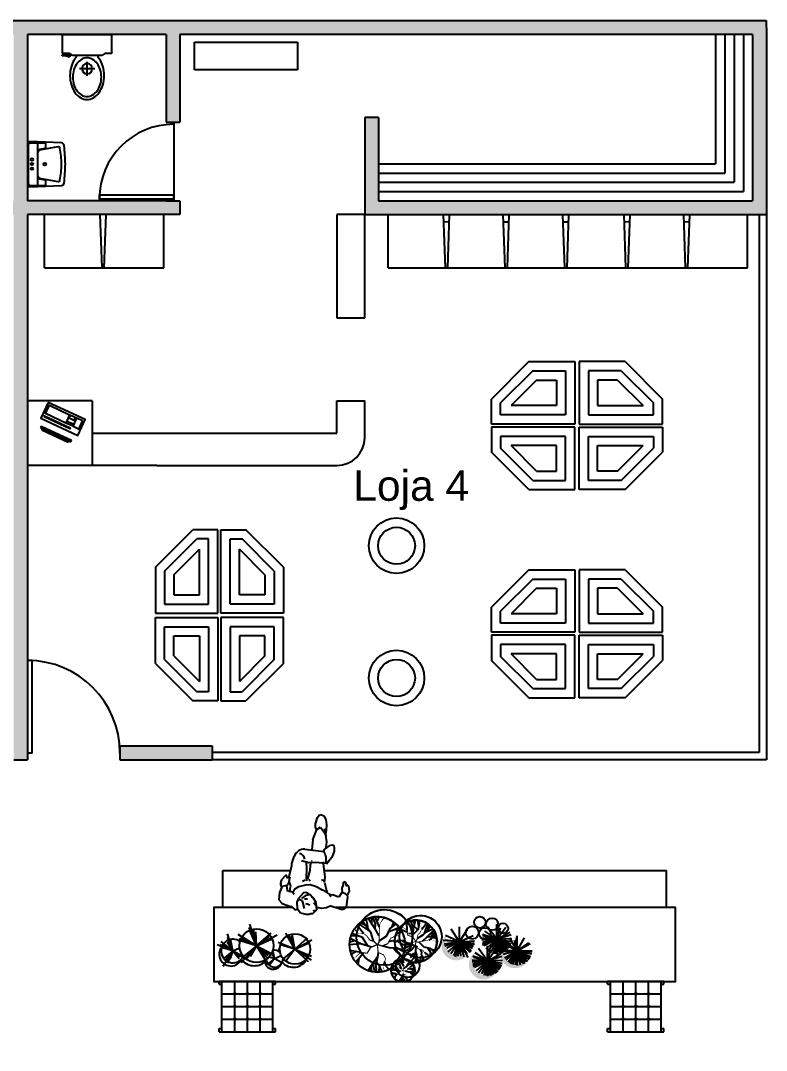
# Model space of a CAD drawing. Header units: inches. Extents: x 20.1 to 52.2, y 9.4 to 34.5.
# Drawn here: x 44.16 to 52.24, y 18.36 to 29.51 of the extents above; entities that cross this region are included whole.
import ezdxf

# ---------------------------------------------------------------- set-up
doc = ezdxf.new("R2010")
doc.units = ezdxf.units.IN
doc.header["$MEASUREMENT"] = 0
for name, color, linetype in [('ARQ-Banho Cozinha Serviço', 4, 'Continuous'), ('ARQ-Humaniza', 11, 'Continuous'), ('ARQ-Linha-fina', 1, 'Continuous'), ('ARQ-Móveis e Eletro', 16, 'Continuous'), ('ARQ-Vegetação', 84, 'Continuous'), ('Esquadrias', 12, 'Continuous'), ('Hach-parede', 161, 'Continuous'), ('Mobiliario', 44, 'Continuous'), ('Parede', 5, 'Continuous'), ('Texto', 142, 'Continuous'), ('Vitrine', 132, 'Continuous')]:
    doc.layers.add(name, color=color, linetype=linetype)
doc.styles.add('arial', font='arial.ttf')
doc.styles.add('ATTR', font='romans.shx', dxfattribs={"width": 0.8, "height": 0.7})

# ---------------------------------------------------------------- blocks, each defined once
blk = doc.blocks.new('gewrgrgr')
for p, q in [((0, 0.253), (0, -0.253)), ((0.189, 0.267), (0.018, 0.267)), ((0.207, 0.193), (0.207, 0.253)), ((0.22, 0.268, 0.62), (0.22, 0.188, 0.62)), ((0.231, 0.268, 0.62), (0.22, 0.268, 0.62)), ((0.231, 0.241, 0.62), (0.231, 0.268, 0.62)), ((0.241, 0.202, 0.62), (0.231, 0.241, 0.62)), ((0.228, 0.159), (0.207, 0.193)), ((0.22, 0.188, 0.62), (0.241, 0.188, 0.62)), ((0.228, -0.159), (0.228, 0.159)), ((0.228, 0.118, 0.32), (0.245, 0.118, 0.32)), ((0.241, 0.188, 0.62), (0.241, 0.202, 0.62)), ((0.37, -0.085), (0.37, 0.081)), ((0.448, 0), (0.296, 0)), ((0.207, -0.193), (0.228, -0.159)), ((0.207, -0.253), (0.207, -0.193)), ((0.228, -0.118, 0.32), (0.244, -0.118, 0.32)), ((0.189, -0.267), (0.018, -0.267))]:
    blk.add_line(p, q)
for points in [[(0.245, 0.118, -0.025691), (0.261, 0.131, -0.083213), (0.342, 0.17, -0.071868), (0.444, 0.185, -0.071868), (0.547, 0.17, -0.083213), (0.628, 0.131, -0.106686), (0.685, 0.067, -0.132415), (0.703, 0, -0.132415)], [(0.703, 0, -0.132415), (0.685, -0.067, -0.106686), (0.628, -0.131, -0.083213), (0.547, -0.17, -0.071868), (0.444, -0.185, -0.071868), (0.342, -0.17, -0.102933), (0.244, -0.118, -0.106686)]]:
    blk.add_lwpolyline(points, format="xyb")
blk.add_lwpolyline([(0.463, -0.155, -0.074259), (0.38, -0.142, -0.084949), (0.314, -0.109, -0.106298), (0.268, -0.057, -0.128632), (0.253, 0, -0.128632), (0.268, 0.057, -0.106298), (0.314, 0.109, -0.084949), (0.38, 0.142, -0.074259), (0.463, 0.155, -0.074259), (0.545, 0.142, -0.084949), (0.611, 0.109, -0.106298), (0.657, 0.057, -0.128632), (0.672, 0, -0.128632), (0.657, -0.057, -0.106298), (0.611, -0.109, -0.084949), (0.545, -0.142, -0.074259)], format="xyb", close=True)
blk.add_circle((0.37, -0.001), 0.0562)
for centre, start, end in [((0.013, 0.254), 69.6901, 184.0497), ((0.194, 0.254), 355.9503, 110.3099), ((0.013, -0.254), 175.9503, 290.3099), ((0.194, -0.254), 249.6901, 4.0497)]:
    blk.add_arc(centre, 0.0132, start, end)
blk = doc.blocks.new('erg')
blk.add_lwpolyline([(0.103, 0.242), (0.01, 0.242, 0.414214), (0, 0.232), (0, 0), (0, -0.232, 0.414214), (0.01, -0.242), (0.103, -0.242, 0.414214), (0.113, -0.232), (0.113, 0), (0.113, 0.232, 0.414214)], format="xyb", close=True)
for points in [[(0.125, 0.149), (0.124, 0.151, -0.401382), (0.133, 0.162), (0.19, 0.173, 0.362278), (0.198, 0.183), (0.198, 0.219, 0.414214), (0.188, 0.229), (0.028, 0.229, 0.414214), (0.008, 0.209), (0.008, -0.209, 0.414214), (0.028, -0.229), (0.188, -0.229, 0.414214), (0.198, -0.219), (0.198, -0.183, 0.362278), (0.19, -0.173), (0.133, -0.162, -0.401382), (0.124, -0.151), (0.125, -0.149)], [(0.107, -0.241), (0.367, -0.23, 0.374936), (0.396, -0.203, 0.011016), (0.41, 0, 0.011016), (0.396, 0.203, 0.374936), (0.367, 0.23), (0.107, 0.241)], [(0.113, -0.131, 0.361655), (0.13, -0.151), (0.328, -0.188, 0.413017), (0.351, -0.172, 0.047799), (0.367, 0, 0.047799), (0.351, 0.172, 0.413017), (0.328, 0.188), (0.13, 0.151, 0.361655), (0.113, 0.131)]]:
    blk.add_lwpolyline(points, format="xyb")
for centre, radius in [((0.048, 0.051), 0.0131), ((0.048, 0.001), 0.0131), ((0.188, 0), 0.0156), ((0.048, -0.049), 0.0131)]:
    blk.add_circle(centre, radius)
blk = doc.blocks.new('ADC_VEG_JDPLAN_4')
for p, q in [((-0.091, 0.011), (-0.162, 0.243)), ((-0.347, -0.046), (-0.405, 0.138)), ((-0.091, 0.011), (-0.291, 0.131)), ((-0.091, 0.011), (-0.17, 0.206)), ((-0.091, 0.011), (-0.164, 0.176)), ((-0.091, 0.011), (-0.125, 0.19)), ((-0.091, 0.011), (-0.098, 0.162)), ((-0.091, 0.011), (0.068, 0.147)), ((-0.091, 0.011), (0.132, 0.129)), ((0.325, -0.025), (0.228, 0.145)), ((0.325, -0.025), (0.259, 0.123)), ((0.325, -0.025), (0.279, 0.114)), ((0.325, -0.025), (0.294, 0.137)), ((-0.347, -0.046), (-0.517, 0.02)), ((-0.347, -0.046), (-0.486, 0.02)), ((-0.347, -0.046), (-0.475, 0.057)), ((-0.347, -0.046), (-0.446, 0.024)), ((-0.347, -0.046), (-0.44, 0.009)), ((-0.347, -0.046), (-0.405, 0.048)), ((-0.347, -0.046), (-0.403, 0.103)), ((-0.347, -0.046), (-0.399, 0.069)), ((-0.347, -0.046), (-0.371, 0.08)), ((-0.091, 0.011), (-0.284, 0.081)), ((-0.091, 0.011), (-0.266, 0.062)), ((-0.091, 0.011), (-0.256, -0.175)), ((-0.091, 0.011), (-0.249, 0.081)), ((-0.091, 0.011), (-0.232, -0.106)), ((-0.091, 0.011), (-0.199, -0.134)), ((-0.091, 0.011), (-0.159, -0.107)), ((-0.091, 0.011), (0.046, 0.105)), ((-0.091, 0.011), (0.077, 0.086)), ((-0.091, 0.011), (0.051, -0.077)), ((-0.091, 0.011), (0.031, -0.096)), ((-0.091, 0.011), (0.022, -0.116)), ((-0.091, 0.011), (-0.002, -0.105)), ((-0.091, 0.011), (0.016, -0.164)), ((-0.091, 0.011), (0.071, -0.073)), ((0.325, -0.025), (0.145, 0.044)), ((0.325, -0.025), (0.167, 0.021)), ((0.325, -0.025), (0.461, 0.096)), ((0.325, -0.025), (0.507, 0.074)), ((0.325, -0.025), (0.476, 0.042)), ((-0.347, -0.046), (-0.47, -0.01)), ((-0.347, -0.046), (-0.455, -0.215)), ((-0.347, -0.046), (-0.446, -0.127)), ((-0.347, -0.046), (-0.427, -0.129)), ((-0.347, -0.046), (-0.423, -0.147)), ((-0.347, -0.046), (-0.409, -0.177)), ((-0.347, -0.046), (-0.379, -0.134)), ((-0.347, -0.046), (-0.274, -0.013)), ((-0.347, -0.046), (-0.234, -0.104)), ((-0.347, -0.046), (-0.225, -0.125)), ((-0.347, -0.046), (-0.271, -0.105)), ((-0.347, -0.046), (-0.278, -0.129)), ((0.104, -0.129), (0.077, -0.066)), ((0.104, -0.129), (0.087, -0.039)), ((0.104, -0.129), (0.176, -0.097)), ((0.325, -0.025), (0.198, -0.13)), ((0.325, -0.025), (0.227, -0.155)), ((0.325, -0.025), (0.471, -0.1)), ((0.325, -0.025), (0.469, -0.162)), ((0.325, -0.025), (0.5, -0.144)), ((0.325, -0.025), (0.504, -0.103)), ((0.104, -0.129), (0.034, -0.187)), ((0.104, -0.129), (0.046, -0.112)), ((0.104, -0.129), (0.05, -0.201)), ((0.104, -0.129), (0.185, -0.171))]:
    blk.add_line(p, q)
for centre, radius in [((-0.091, 0.011), 0.183), ((0.325, -0.025), 0.165)]:
    blk.add_circle(centre, radius)
for centre, radius, start, end in [((-0.347, -0.046), 0.128, 52.091, 333.029), ((0.308, -0.063), 0.16, 156.2878, 174.7701), ((-0.368, -0.082), 0.127, 142.7917, 336.8385), ((0.104, -0.129), 0.0917, 50.0041, 101.3809), ((-0.115, -0.028), 0.178, 217.4653, 309.6559), ((0.09, -0.152), 0.092, 178.8446, 337.2843), ((0.104, -0.129), 0.0917, 187.2069, 359.9176), ((0.308, -0.063), 0.16, 220.8899, 336.0476)]:
    blk.add_arc(centre, radius, start, end)
at = {"style": 'ATTR', "width": 0.8, "flags": 9}
blk.add_attdef('ESTCODE', (-0.091, 0.011), '', height=0.00214, dxfattribs=at)
blk = doc.blocks.new('ADC_VEG_JDPLAN_3')
for points in [[(-0.167, -0.027, -0.843162), (-0.395, 0.19, 1.186011)], [(0.465, -0.112, -0.843162), (0.238, 0.105, 1.186011)], [(0.128, -0.234, -0.843162), (-0.1, -0.017, 1.186011)]]:
    blk.add_hatch(color=256).paths.add_polyline_path(points)
for p, q in [((-0.267, 0.101), (-0.357, 0.24)), ((-0.267, 0.101), (-0.267, 0.266)), ((-0.267, 0.101), (-0.178, 0.24)), ((0.138, 0.13), (0.041, 0.263)), ((0.138, 0.13), (0.138, 0.295)), ((0.138, 0.13), (0.234, 0.263)), ((0.138, 0.13), (0.176, 0.255)), ((-0.267, 0.101), (-0.442, 0.116)), ((-0.267, 0.101), (-0.421, 0.121)), ((-0.267, 0.101), (-0.418, 0.17)), ((-0.267, 0.101), (-0.117, 0.17)), ((-0.267, 0.101), (-0.105, 0.113)), ((0.138, 0.13), (-0.025, 0.141)), ((0.138, 0.13), (-0.025, 0.119)), ((0.138, 0.13), (-0.019, 0.094)), ((0.138, 0.13), (-0.018, 0.181)), ((0.138, 0.13), (-0.018, 0.08)), ((0.138, 0.13), (-0.017, 0.066)), ((0.138, 0.13), (-0.013, 0.166)), ((0.138, 0.13), (-0.002, 0.058)), ((0.138, 0.13), (0.008, 0.217)), ((0.138, 0.13), (0.018, 0.022)), ((0.138, 0.13), (0.041, -0.002)), ((0.138, 0.13), (0.074, -0.011)), ((0.138, 0.13), (0.1, -0.025)), ((0.138, 0.13), (0.117, -0.027)), ((0.138, 0.13), (0.279, 0.206)), ((0.138, 0.13), (0.294, 0.181)), ((0.138, 0.13), (0.302, 0.137)), ((0.138, 0.13), (0.234, -0.002)), ((0.138, 0.13), (0.215, -0.006)), ((0.138, 0.13), (0.245, 0.011)), ((0.138, 0.13), (0.25, 0.018)), ((0.138, 0.13), (0.265, 0.033)), ((0.138, 0.13), (0.3, 0.105)), ((0.138, 0.13), (0.294, 0.08)), ((0.138, 0.13), (0.276, 0.05)), ((0.138, 0.13), (0.283, 0.062)), ((0.138, 0.13), (0.138, -0.034)), ((0.138, 0.13), (0.194, -0.019)), ((0.138, 0.13), (0.173, -0.027)), ((0.138, 0.13), (0.146, -0.028)), ((0.359, 0.006), (0.279, 0.145)), ((0.359, 0.006), (0.33, 0.116)), ((0.359, 0.006), (0.349, 0.147)), ((0.359, 0.006), (0.359, 0.166)), ((0.359, 0.006), (0.439, 0.145)), ((-0.267, 0.101), (-0.431, 0.078)), ((-0.267, 0.101), (-0.425, 0.054)), ((-0.267, 0.101), (-0.403, 0.034)), ((-0.267, 0.101), (-0.392, -0.007)), ((-0.267, 0.101), (-0.361, -0.027)), ((-0.267, 0.101), (-0.333, -0.046)), ((-0.267, 0.101), (-0.314, -0.058)), ((-0.267, 0.101), (-0.285, -0.054)), ((-0.267, 0.101), (-0.142, -0.007)), ((-0.267, 0.101), (-0.14, 0.007)), ((-0.267, 0.101), (-0.154, -0.008)), ((-0.267, 0.101), (-0.124, 0.033)), ((-0.267, 0.101), (-0.104, 0.078)), ((-0.267, 0.101), (-0.106, 0.09)), ((-0.267, 0.101), (-0.114, 0.054)), ((-0.267, 0.101), (-0.188, -0.028)), ((-0.267, 0.101), (-0.177, -0.068)), ((-0.267, 0.101), (-0.221, -0.058)), ((-0.267, 0.101), (-0.256, -0.054)), ((0.035, -0.104), (-0.062, 0.029)), ((0.035, -0.104), (0.035, 0.06)), ((0.035, -0.104), (0.132, 0.029)), ((0.035, -0.104), (0.073, 0.02)), ((0.359, 0.006), (0.199, 0.006)), ((0.359, 0.006), (0.202, -0.007)), ((0.359, 0.006), (0.207, -0.036)), ((0.359, 0.006), (0.22, 0.086)), ((0.359, 0.006), (0.22, -0.074)), ((0.359, 0.006), (0.229, 0.071)), ((0.359, 0.006), (0.235, 0.103)), ((0.359, 0.006), (0.236, -0.092)), ((0.359, 0.006), (0.26, -0.116)), ((0.359, 0.006), (0.279, -0.133)), ((0.359, 0.006), (0.287, -0.136)), ((0.359, 0.006), (0.308, -0.143)), ((0.359, 0.006), (0.335, -0.148)), ((0.359, 0.006), (0.484, 0.093)), ((0.359, 0.006), (0.498, 0.086)), ((0.359, 0.006), (0.359, -0.154)), ((0.359, 0.006), (0.439, -0.133)), ((0.359, 0.006), (0.471, -0.105)), ((0.359, 0.006), (0.464, -0.109)), ((0.359, 0.006), (0.444, -0.114)), ((0.359, 0.006), (0.428, -0.135)), ((0.359, 0.006), (0.413, -0.129)), ((0.359, 0.006), (0.391, -0.148)), ((0.359, 0.006), (0.515, -0.006)), ((0.359, 0.006), (0.519, 0.006)), ((0.359, 0.006), (0.498, -0.074)), ((0.359, 0.006), (0.502, -0.056)), ((0.359, 0.006), (0.512, -0.028)), ((0.359, 0.006), (0.484, -0.087)), ((0.035, -0.104), (-0.128, -0.094)), ((0.035, -0.104), (-0.128, -0.116)), ((0.035, -0.104), (-0.122, -0.14)), ((0.035, -0.104), (-0.121, -0.053)), ((0.035, -0.104), (-0.121, -0.155)), ((0.035, -0.104), (-0.119, -0.169)), ((0.035, -0.104), (-0.116, -0.068)), ((0.035, -0.104), (-0.105, -0.176)), ((0.035, -0.104), (-0.095, -0.017)), ((0.035, -0.104), (-0.085, -0.212)), ((0.035, -0.104), (-0.062, -0.237)), ((0.035, -0.104), (-0.029, -0.245)), ((0.035, -0.104), (-0.003, -0.26)), ((0.035, -0.104), (0.014, -0.262)), ((0.035, -0.104), (0.176, -0.029)), ((0.035, -0.104), (0.191, -0.053)), ((0.035, -0.104), (0.199, -0.097)), ((0.035, -0.104), (0.035, -0.268)), ((0.035, -0.104), (0.112, -0.241)), ((0.035, -0.104), (0.092, -0.254)), ((0.035, -0.104), (0.07, -0.262)), ((0.035, -0.104), (0.043, -0.263)), ((0.035, -0.104), (0.147, -0.217)), ((0.035, -0.104), (0.162, -0.202)), ((0.035, -0.104), (0.173, -0.184)), ((0.035, -0.104), (0.197, -0.13)), ((0.035, -0.104), (0.191, -0.155)), ((0.035, -0.104), (0.18, -0.173)), ((0.035, -0.104), (0.142, -0.224)), ((0.035, -0.104), (0.132, -0.237))]:
    blk.add_line(p, q)
for centre, radius in [((-0.046, 0.314), 0.0621), ((0.086, 0.294), 0.0659), ((-0.129, 0.201), 0.0695), ((0.009, 0.192), 0.0633), ((0.205, 0.249), 0.0547)]:
    blk.add_circle(centre, radius)
blk = doc.blocks.new('ADC_VEG_JDPLAN_2')
for p, q in [((-0.287, 0.154), (-0.406, 0.233)), ((0.305, 0.131), (0.344, 0.233)), ((-0.079, 0.044), (-0.035, 0.054)), ((-0.035, 0.054), (0, 0.041)), ((0, 0.041), (0.022, 0.056)), ((0.011, 0.048), (0.043, 0.026)), ((0.022, 0.056), (0.094, 0.054)), ((0.043, 0.026), (0.097, 0.003)), ((0.061, 0.055), (0.097, 0.031)), ((-0.145, -0.002), (-0.062, -0.025)), ((-0.062, -0.025), (0.002, -0.023)), ((-0.037, -0.024), (-0.005, -0.06)), ((-0.005, -0.06), (0.029, -0.074)), ((0.002, -0.023), (0.087, -0.068)), ((0.028, -0.037), (0.093, -0.039)), ((0.029, -0.074), (0.065, -0.126)), ((0.177, -0.098), (0.157, -0.126)), ((0.207, -0.082), (0.177, -0.098)), ((0.215, -0.085), (0.193, -0.114)), ((0.213, -0.001), (0.21, -0.066)), ((0.21, -0.066), (0.222, -0.113)), ((0.259, -0.042), (0.273, -0.073)), ((0.277, -0.108), (0.265, -0.135)), ((0.273, -0.073), (0.269, -0.101)), ((0.269, -0.101), (0.284, -0.115)), ((-0.126, -0.173), (-0.115, -0.216)), ((-0.115, -0.216), (-0.085, -0.25)), ((0.038, -0.208), (-0.013, -0.174)), ((0.157, -0.126), (0.15, -0.135)), ((0.189, -0.142), (0.156, -0.177)), ((0.193, -0.114), (0.189, -0.142)), ((0.222, -0.113), (0.203, -0.184)), ((0.216, -0.135), (0.226, -0.184)), ((0.265, -0.135), (0.257, -0.18)), ((0.29, -0.144), (0.278, -0.174)), ((0.284, -0.115), (0.295, -0.169)), ((-0.085, -0.25), (-0.076, -0.262)), ((0.098, -0.274), (0.134, -0.284)), ((0.127, -0.254), (0.145, -0.25)), ((0.134, -0.284), (0.161, -0.283)), ((0.145, -0.25), (0.16, -0.256)), ((0.145, -0.284), (0.158, -0.299)), ((0.158, -0.299), (0.173, -0.305)), ((0.16, -0.256), (0.17, -0.249)), ((0.161, -0.283), (0.197, -0.302)), ((0.165, -0.253), (0.178, -0.262)), ((0.17, -0.249), (0.2, -0.25)), ((0.172, -0.289), (0.2, -0.29)), ((0.173, -0.305), (0.188, -0.327)), ((0.178, -0.262), (0.202, -0.272)), ((0.186, -0.25), (0.201, -0.26)), ((0.106, -0.347), (0.111, -0.366)), ((0.111, -0.366), (0.124, -0.38)), ((0.124, -0.38), (0.128, -0.385))]:
    blk.add_line(p, q)
for points in [[(0.036, 0.192, 0.401702), (-0.375, 0.258, -0.510446), (0.113, 0.269, -1.046755), (0.398, -0.089, 0.967158)], [(0.186, -0.33, 0.330191), (0.165, -0.179, 0.090569), (0.247, -0.181, -0.353291)]]:
    blk.add_lwpolyline(points, format="xyb", close=True)
for points in [[(-0.329, 0.215), (-0.39, 0.247)], [(-0.244, 0.046), (-0.271, 0.132), (-0.363, 0.265)], [(-0.302, 0.176), (-0.311, 0.227), (-0.326, 0.285)], [(-0.183, 0.104), (-0.229, 0.182), (-0.304, 0.294)], [(-0.264, 0.234), (-0.264, 0.305)], [(-0.229, 0.182), (-0.223, 0.234), (-0.252, 0.307)], [(-0.181, 0.198), (-0.226, 0.31)], [(-0.205, 0.258), (-0.181, 0.31)], [(-0.185, 0.05), (-0.102, 0.106), (-0.065, 0.183), (-0.001, 0.233)], [(-0.048, 0.196), (-0.024, 0.252)], [(0.12, 0.162), (0.116, 0.253)], [(0.18, 0.091), (0.188, 0.181), (0.159, 0.268)], [(0.201, 0.233), (0.181, 0.272)], [(0.183, 0.12), (0.241, 0.176), (0.256, 0.27)], [(0.188, 0.181), (0.211, 0.275)], [(0.246, 0.207), (0.233, 0.274)], [(0.276, 0.177), (0.33, 0.242)], [(0.344, 0.173), (0.357, 0.223)], [(-0.308, -0.006), (-0.363, 0.085), (-0.479, 0.131)], [(-0.354, 0.13), (-0.421, 0.218)], [(-0.079, 0.152), (-0.023, 0.174), (0.032, 0.198)], [(-0.022, 0.095), (0.019, 0.133), (0.061, 0.153)], [(-0.018, 0.176), (0.028, 0.167), (0.055, 0.164)], [(0.122, 0.14), (0.072, 0.164), (0.045, 0.18)], [(0.181, 0.13), (0.135, 0.126)], [(0.236, 0.166), (0.205, 0.198)], [(0.232, 0.081), (0.291, 0.116), (0.375, 0.207)], [(0.286, 0.046), (0.336, 0.093), (0.407, 0.167)], [(0.319, 0.146), (0.356, 0.162), (0.396, 0.182)], [(0.336, 0.093), (0.376, 0.097), (0.425, 0.131)], [(0.356, 0.059), (0.432, 0.112)], [(0.369, 0.128), (0.422, 0.14)], [(-0.271, -0.018), (-0.384, 0.017), (-0.504, 0.006)], [(-0.447, 0.049), (-0.503, 0.036)], [(-0.384, 0.017), (-0.497, 0.075)], [(-0.401, 0.1), (-0.49, 0.103)], [(0.231, -0.017), (0.165, 0.009), (0.096, 0.037)], [(0.15, 0.024), (0.112, 0.022), (0.097, 0.022)], [(0.142, 0.018), (0.101, 0.005)], [(0.165, 0.009), (0.105, -0.024)], [(0.245, 0.038), (0.3, -0.014), (0.364, -0.029), (0.412, -0.068)], [(0.396, 0.088), (0.439, 0.078)], [(-0.379, -0.075), (-0.497, -0.054)], [(-0.435, -0.065), (-0.485, -0.095)], [(-0.351, -0.079), (-0.396, -0.135), (-0.437, -0.179)], [(-0.195, -0.076), (-0.202, -0.126), (-0.223, -0.205), (-0.213, -0.29)], [(0.156, -0.052), (0.109, -0.053)], [(0.193, -0.016), (0.174, -0.039), (0.118, -0.08)], [(0.306, -0.075), (0.34, -0.099), (0.363, -0.128)], [(0.339, -0.023), (0.364, -0.061), (0.391, -0.098)], [(0.367, -0.065), (0.367, -0.101), (0.37, -0.121)], [(0.376, -0.039), (0.422, -0.048)], [(-0.405, -0.145), (-0.414, -0.205)], [(-0.202, -0.124), (-0.255, -0.2), (-0.31, -0.281)], [(-0.255, -0.2), (-0.23, -0.287)], [(-0.215, -0.173), (-0.191, -0.204), (-0.155, -0.286)], [(0.029, -0.276), (0.005, -0.237), (-0.044, -0.217)], [(0.009, -0.218), (-0.02, -0.18)], [(0.02, -0.181), (-0.006, -0.168)], [(0.056, -0.254), (0.044, -0.217), (0.005, -0.16)], [(0.031, -0.198), (0.027, -0.176), (0.021, -0.152)], [(0.082, -0.229), (0.062, -0.196), (0.031, -0.148)], [(0.047, -0.173), (0.047, -0.143)], [(0.062, -0.196), (0.065, -0.173), (0.053, -0.142)], [(0.083, -0.189), (0.064, -0.141)], [(0.073, -0.163), (0.083, -0.141)], [(0.081, -0.252), (0.116, -0.228), (0.133, -0.195), (0.16, -0.174)], [(0.126, -0.208), (0.15, -0.199), (0.174, -0.189)], [(0.14, -0.19), (0.15, -0.166)], [(0.151, -0.233), (0.168, -0.217), (0.186, -0.208)], [(-0.274, -0.228), (-0.268, -0.283)], [(-0.18, -0.229), (-0.192, -0.29)], [(-0.031, -0.252), (-0.055, -0.258)], [(0.045, -0.281), (-0.004, -0.266), (-0.055, -0.271)], [(-0.004, -0.266), (-0.052, -0.241)], [(-0.002, -0.305), (-0.052, -0.296)], [(-0.011, -0.231), (-0.049, -0.229)], [(-0.026, -0.301), (-0.047, -0.314)], [(0.01, -0.307), (-0.009, -0.331), (-0.026, -0.35)], [(0.074, -0.326), (0.051, -0.359), (0.028, -0.393)], [(0.077, -0.306), (0.074, -0.327), (0.065, -0.361), (0.069, -0.397)], [(-0.013, -0.335), (-0.016, -0.361)], [(0.043, -0.37), (0.046, -0.394)], [(0.051, -0.359), (0.062, -0.396)], [(0.069, -0.347), (0.079, -0.36), (0.094, -0.396)], [(0.083, -0.371), (0.078, -0.397)]]:
    blk.add_lwpolyline(points)
for points in [[(-0.204, 0.01, 0.0146, 0.0146, 0.048872), (-0.188, 0.032, 0.0146, 0.0146, 0.127482), (-0.185, 0.042, 0.0146, 0.0126, 0.001579), (-0.184, 0.067, 0.0126, 0.00971, -0.001112), (-0.183, 0.101, 0.00971, 0.00872, -0.000734), (-0.182, 0.144, 0.00872, 0.00728, -0.000503), (-0.18, 0.206, 0.00728, 0.00479, -0.114652), (-0.171, 0.242, 0.00479, 0.0146, -0.058689), (-0.129, 0.302, 0.0146, 0.0146, 0)], [(0.213, 0.045, 0.0111, 0.0111, 0), (0.232, 0.081, 0.0111, 0.00925, 0), (0.233, 0.114, 0.00925, 0.0074, 0), (0.261, 0.144, 0.0074, 0.00555, 0), (0.277, 0.175, 0.00555, 0.00185, 0), (0.264, 0.215, 0.00185, 0, 0), (0.296, 0.259, 0, 0, 0)], [(-0.204, 0.01, 0.0146, 0.0146, 0), (-0.244, 0.046, 0.0146, 0.0121, 0), (-0.285, 0.057, 0.0121, 0.00971, 0), (-0.316, 0.101, 0.00971, 0.00728, 0), (-0.352, 0.13, 0.00728, 0.00243, 0), (-0.407, 0.125, 0.00243, 0.0146, 0), (-0.453, 0.179, 0.0146, 0.0146, 0)], [(-0.204, 0.01, 0.0146, 0.0146, 0), (-0.152, -0.005, 0.0146, 0.0121, 0), (-0.092, 0.019, 0.0121, 0.00971, 0), (-0.059, 0.079, 0.00971, 0.00728, 0), (0.005, 0.107, 0.00728, 0, 0), (0.054, 0.094, 0, 0, 0), (0.081, 0.107, 0, 0, 0)], [(0.213, 0.045, 0.0111, 0.0111, 0), (0.178, 0.093, 0.0111, 0.00925, 0), (0.124, 0.112, 0.00925, 0.0074, 0), (0.12, 0.162, 0.0074, 0.00555, 0), (0.087, 0.188, 0.00555, 0.00185, 0), (0.053, 0.21, 0.00185, 0.00185, 0)], [(-0.204, 0.01, 0.0146, 0.0146, 0), (-0.275, -0.02, 0.0146, 0.0121, 0), (-0.315, -0.084, 0.0121, 0.00971, 0), (-0.379, -0.075, 0.00971, 0.00728, 0), (-0.423, -0.109, 0.00728, 0.00243, 0), (-0.46, -0.146, 0.00243, 0.00243, 0)], [(-0.204, 0.01, 0.0121, 0.0121, 0), (-0.195, -0.076, 0.0121, 0.00971, 0), (-0.136, -0.101, 0.00971, 0.00728, 0), (-0.112, -0.149, 0.00728, 0.00728, 0), (-0.139, -0.194, 0.00728, 0, 0), (-0.143, -0.236, 0.00728, 0, 0), (-0.123, -0.279, 0.00728, 0, 0)], [(0.213, 0.045, 0.00925, 0.00925, 0), (0.15, 0.024, 0.00925, 0.0074, 0), (0.141, -0.024, 0.0074, 0.00555, 0), (0.109, -0.05, 0.00555, 0.00555, 0), (0.092, -0.044, 0.00555, 0.00555, 0)], [(0.213, 0.045, 0.0111, 0.0111, 0), (0.209, 0.004, 0.0111, 0.00925, 0), (0.238, -0.036, 0.00925, 0.0074, 0), (0.288, -0.051, 0.0074, 0.00555, 0), (0.32, -0.094, 0.00555, 0, 0), (0.318, -0.132, 0, 0, 0), (0.332, -0.15, 0, 0, 0)], [(0.213, 0.045, 0.0111, 0.0111, 0.048872), (0.231, 0.037, 0.0111, 0.0111, 0.127482), (0.239, 0.037, 0.0111, 0.00957, 0.001579), (0.258, 0.04, 0.00957, 0.0074, -0.001112), (0.283, 0.045, 0.0074, 0.00665, -0.000734), (0.315, 0.052, 0.00665, 0.00555, -0.000503), (0.362, 0.061, 0.00555, 0.00365, -0.114652), (0.39, 0.059, 0.00365, 0, -0.058689), (0.442, 0.039, 0, 0, 0)], [(0.073, -0.269, 0.00622, 0.00622, 0), (0.056, -0.254, 0.00622, 0.00518, 0), (0.038, -0.249, 0.00518, 0.00414, 0), (0.025, -0.23, 0.00414, 0.00311, 0), (0.01, -0.218, 0.00311, 0.00104, 0), (-0.013, -0.22, 0.00104, 0.00622, 0), (-0.033, -0.197, 0.00622, 0.00622, 0)], [(0.073, -0.269, 0.00622, 0.00622, 0.048872), (0.08, -0.26, 0.00622, 0.00622, 0.127482), (0.081, -0.255, 0.00622, 0.00536, 0.001579), (0.082, -0.245, 0.00536, 0.00414, -0.001112), (0.082, -0.23, 0.00414, 0.00372, -0.000734), (0.082, -0.212, 0.00372, 0.00311, -0.000503), (0.083, -0.186, 0.00311, 0.00204, -0.114652), (0.087, -0.17, 0.00204, 0.00622, -0.058689), (0.105, -0.144, 0.00622, 0.00622, 0)], [(0.073, -0.269, 0.00622, 0.00622, 0), (0.043, -0.282, 0.00622, 0.00518, 0), (0.026, -0.309, 0.00518, 0.00414, 0), (-0.002, -0.305, 0.00414, 0.00311, 0), (-0.02, -0.32, 0.00311, 0.00104, 0), (-0.036, -0.336, 0.00104, 0.00104, 0)], [(0.073, -0.269, 0.00622, 0.00622, 0), (0.095, -0.276, 0.00622, 0.00518, 0), (0.121, -0.265, 0.00518, 0.00414, 0), (0.135, -0.239, 0.00414, 0.00311, 0), (0.162, -0.227, 0.00311, 0, 0), (0.183, -0.233, 0, 0, 0), (0.195, -0.228, 0, 0, 0)], [(0.073, -0.269, 0.00518, 0.00518, 0), (0.077, -0.306, 0.00518, 0.00414, 0), (0.102, -0.316, 0.00414, 0.00311, 0), (0.112, -0.337, 0.00311, 0.00311, 0), (0.101, -0.356, 0.00311, 0, 0), (0.099, -0.374, 0.00311, 0, 0), (0.108, -0.392, 0.00311, 0, 0)]]:
    blk.add_lwpolyline(points, format="xyseb")
for centre, radius in [((-0.127, 0.087), 0.301), ((-0.204, 0.01), 0.301), ((0.213, 0.045), 0.229), ((0.264, 0.096), 0.229), ((0.124, -0.218), 0.128), ((0.073, -0.269), 0.128)]:
    blk.add_circle(centre, radius)
blk = doc.blocks.new('ADC_CADEIRA_17-P')
for p, q in [((-0.275, -0.275), (-0.275, 0.275)), ((-0.275, 0.275), (0.275, 0.275)), ((-0.1375, 0.1475), (-0.1375, 0.275)), ((0, 0.1475), (0, 0.275)), ((0.1375, 0.1475), (0.1375, 0.275)), ((0.275, -0.275), (0.275, 0.275)), ((-0.275, 0.1375), (-0.1475, 0.1375)), ((-0.1375, 0.01), (-0.1375, 0.1275)), ((-0.1275, 0.1375), (-0.01, 0.1375)), ((0, 0.01), (0, 0.1275)), ((0.01, 0.1375), (0.1275, 0.1375)), ((0.1375, 0.01), (0.1375, 0.1275)), ((0.1475, 0.1375), (0.275, 0.1375)), ((-0.275, 0), (-0.1475, 0)), ((-0.1275, 0), (-0.01, 0)), ((0.01, 0), (0.1275, 0)), ((0.1475, 0), (0.275, 0)), ((-0.1375, -0.1275), (-0.1375, -0.01)), ((0, -0.1275), (0, -0.01)), ((0.1375, -0.1275), (0.1375, -0.01)), ((-0.275, -0.1375), (-0.1475, -0.1375)), ((-0.1375, -0.275), (-0.1375, -0.1475)), ((-0.1275, -0.1375), (-0.01, -0.1375)), ((0, -0.275), (0, -0.1475)), ((0.01, -0.1375), (0.1275, -0.1375)), ((0.1375, -0.275), (0.1375, -0.1475)), ((0.1475, -0.1375), (0.275, -0.1375)), ((-0.275, -0.275), (0.275, -0.275))]:
    blk.add_line(p, q)
for centre in [(-0.1375, 0.1375), (0, 0.1375), (0.1375, 0.1375), (-0.1375, 0), (0, 0), (0.1375, 0), (-0.1375, -0.1375), (0, -0.1375), (0.1375, -0.1375)]:
    blk.add_circle(centre, 0.01)
at = {"layer": 'ARQ-Linha-fina'}
for p, q in [((-0.305, 0.24), (-0.305, 0.275)), ((-0.305, 0.275), (-0.275, 0.275)), ((-0.305, 0.24), (-0.275, 0.24)), ((0.275, 0.275), (0.305, 0.275)), ((0.275, 0.24), (0.305, 0.24)), ((0.305, 0.24), (0.305, 0.275)), ((-0.305, -0.275), (-0.305, -0.24)), ((-0.305, -0.24), (-0.275, -0.24)), ((-0.305, -0.275), (-0.275, -0.275)), ((0.275, -0.24), (0.305, -0.24)), ((0.275, -0.275), (0.305, -0.275)), ((0.305, -0.275), (0.305, -0.24))]:
    blk.add_line(p, q, dxfattribs=at)
blk = doc.blocks.new('ADC_HUM_11-P')
at = {"linetype": 'ByBlock'}
for p, q in [((0.084, 0.857), (0.085, 0.893)), ((0.085, 0.893), (0.105, 0.962)), ((0.105, 0.962), (0.124, 0.99)), ((0.124, 0.99), (0.143, 0.995)), ((0.143, 0.995), (0.172, 0.98)), ((0.172, 0.98), (0.194, 0.943)), ((0.194, 0.943), (0.202, 0.884)), ((0.065, 0.752), (0.098, 0.833)), ((0.095, 0.834), (0.084, 0.857)), ((0.098, 0.833), (0.136, 0.86)), ((0.136, 0.86), (0.173, 0.807)), ((0.173, 0.807), (0.198, 0.763)), ((0.182, 0.841), (0.201, 0.699)), ((0.199, 0.825), (0.193, 0.781)), ((0.202, 0.884), (0.199, 0.825)), ((0.054, 0.721), (0.044, 0.616)), ((0.054, 0.721), (0.065, 0.752)), ((0.201, 0.699), (0.194, 0.641)), ((-0.031, 0.62), (0.175, 0.596)), ((0.169, 0.597), (0.185, 0.621)), ((0.185, 0.621), (0.246, 0.665)), ((0.194, 0.641), (0.191, 0.626)), ((0.246, 0.665), (0.269, 0.667)), ((0.287, 0.6), (0.259, 0.53)), ((0.269, 0.667), (0.281, 0.659)), ((0.281, 0.659), (0.287, 0.631)), ((0.287, 0.631), (0.287, 0.6)), ((-0.173, 0.443), (-0.172, 0.466)), ((-0.172, 0.466), (-0.146, 0.543)), ((0.01, 0.474), (-0.069, 0.495)), ((-0.019, 0.482), (-0.015, 0.406)), ((0.083, 0.478), (0.01, 0.474)), ((0.024, 0.387), (0.029, 0.45)), ((0.029, 0.45), (0.037, 0.476)), ((0.041, 0.493), (0.046, 0.495)), ((0.2, 0.464), (0.083, 0.478)), ((0.157, 0.484), (0.168, 0.467)), ((0.167, 0.469), (0.167, 0.467)), ((0.168, 0.467), (0.183, 0.316)), ((0.231, 0.494), (0.203, 0.457)), ((0.259, 0.53), (0.212, 0.478)), ((-0.241, 0.337), (-0.285, 0.29)), ((-0.226, 0.335), (-0.241, 0.337)), ((-0.224, 0.307), (-0.226, 0.335)), ((-0.203, 0.325), (-0.173, 0.443)), ((-0.015, 0.406), (-0.018, 0.304)), ((-0.001, 0.298), (0.024, 0.388)), ((-0.285, 0.29), (-0.294, 0.258)), ((-0.294, 0.258), (-0.285, 0.203)), ((-0.264, 0.222), (-0.24, 0.226)), ((-0.24, 0.226), (-0.226, 0.221)), ((-0.231, 0.223), (-0.205, 0.256)), ((-0.213, 0.311), (-0.224, 0.307)), ((-0.205, 0.325), (-0.213, 0.311)), ((-0.192, 0.321), (-0.205, 0.325)), ((-0.205, 0.256), (-0.192, 0.321)), ((-0.184, 0.221), (-0.202, 0.273)), ((-0.026, 0.232), (-0.102, 0.214)), ((-0.059, 0.274), (-0.028, 0.288)), ((0.026, 0.234), (-0.026, 0.232)), ((-0.018, 0.304), (-0.01, 0.279)), ((0.006, 0.296), (0.024, 0.279)), ((0.083, 0.217), (0.026, 0.234)), ((0.161, 0.286), (0.149, 0.283)), ((0.179, 0.279), (0.161, 0.286)), ((0.183, 0.316), (0.179, 0.259)), ((0.182, 0.253), (0.191, 0.217)), ((0.373, 0.199), (0.387, 0.239)), ((0.387, 0.239), (0.388, 0.263)), ((0.388, 0.263), (0.403, 0.269)), ((0.408, 0.262), (0.403, 0.269)), ((0.408, 0.262), (0.412, 0.226)), ((0.412, 0.226), (0.426, 0.226)), ((0.414, 0.246), (0.439, 0.22)), ((-0.308, 0.151), (-0.314, 0.072)), ((-0.285, 0.203), (-0.308, 0.151)), ((-0.285, 0.203), (-0.264, 0.222)), ((-0.216, 0.159), (-0.226, 0.221)), ((-0.193, 0.161), (-0.209, 0.161)), ((-0.167, 0.157), (-0.193, 0.161)), ((-0.187, 0.16), (-0.19, 0.188)), ((-0.189, 0.192), (-0.184, 0.221)), ((-0.147, 0.131), (-0.167, 0.157)), ((-0.146, 0.184), (-0.164, 0.149)), ((-0.102, 0.214), (-0.146, 0.184)), ((-0.047, 0.147), (-0.099, 0.085)), ((-0.029, 0.116), (-0.069, 0.085)), ((-0.021, 0.15), (-0.047, 0.147)), ((0.006, 0.127), (-0.029, 0.116)), ((0.003, 0.142), (-0.021, 0.15)), ((0.027, 0.127), (0.003, 0.142)), ((0.034, 0.125), (0.006, 0.127)), ((0.05, 0.099), (0.027, 0.127)), ((0.158, 0.177), (0.083, 0.217)), ((0.171, 0.172), (0.146, 0.179)), ((0.203, 0.155), (0.171, 0.172)), ((0.191, 0.217), (0.205, 0.16)), ((0.234, 0.133), (0.203, 0.155)), ((0.254, 0.104), (0.234, 0.133)), ((0.27, 0.125), (0.242, 0.124)), ((0.334, 0.102), (0.27, 0.125)), ((0.368, 0.15), (0.336, 0.1)), ((0.409, 0.136), (0.368, 0.15)), ((0.375, 0.148), (0.373, 0.199)), ((0.424, 0.121), (0.409, 0.136)), ((0.447, 0.167), (0.425, 0.121)), ((0.425, 0.121), (0.429, 0.102)), ((0.439, 0.22), (0.447, 0.167)), ((-0.314, 0.072), (-0.277, 0.032)), ((-0.277, 0.032), (-0.188, 0.001)), ((-0.182, 0.003), (-0.135, -0.037)), ((-0.099, 0.085), (-0.12, 0.047)), ((-0.12, 0.047), (-0.114, -0.02)), ((-0.085, 0.074), (-0.101, 0.072)), ((-0.061, 0.061), (-0.085, 0.074)), ((-0.061, 0.06), (-0.041, -0.022)), ((-0.002, 0.079), (-0.036, 0.079)), ((-0.005, 0.026), (-0.022, 0.03)), ((0.023, 0.014), (-0.005, 0.026)), ((0.058, 0.094), (0.042, 0.101)), ((0.089, 0.045), (0.058, 0.094)), ((0.064, 0.045), (0.093, 0.004)), ((0.096, -0.002), (0.089, 0.045)), ((0.249, 0.009), (0.202, -0.013)), ((0.26, -0.001), (0.249, 0.009)), ((0.429, 0.102), (0.414, -0.004)), ((-0.135, -0.037), (-0.107, -0.029)), ((-0.114, -0.02), (-0.079, -0.067)), ((-0.079, -0.067), (-0.022, -0.082)), ((-0.022, -0.082), (0.014, -0.082)), ((0.014, -0.082), (0.032, -0.076)), ((0.032, -0.076), (0.056, -0.075)), ((0.056, -0.075), (0.077, -0.053)), ((0.072, -0.054), (0.064, -0.036)), ((0.077, -0.053), (0.098, -0.035)), ((0.098, -0.035), (0.096, -0.002)), ((0.15, -0.02), (0.102, -0.009)), ((0.202, -0.013), (0.15, -0.02)), ((0.372, -0.037), (0.26, -0.001)), ((0.399, -0.025), (0.372, -0.037)), ((0.414, -0.004), (0.399, -0.025))]:
    blk.add_line(p, q, dxfattribs=at)
for centre, radius, start, end in [((-0.039, 0.507), 0.113, 85.9043, 161.4216), ((-0.116, 0.495), 0.0843, 11.2565, 71.4264), ((0.023, 0.507), 0.176, 346.1192, 29.3707), ((-0.252, 0.241), 0.042, 166.2549, 235)]:
    blk.add_arc(centre, radius, start, end, dxfattribs=at)

msp = doc.modelspace()

# ---------------------------------------------------------------- hatches: boundary and pattern name
at = {"layer": 'Hach-parede'}
h = msp.add_hatch(color=256, dxfattribs=at)
h.dxf.hatch_style = 1
h.paths.add_polyline_path([(36.239, 29.357), (42.439, 29.357), (42.439, 28.407), (42.589, 28.407), (42.589, 29.357), (44.089, 29.357), (44.089, 27.557), (42.589, 27.557), (42.439, 27.557), (42.439, 27.407), (44.089, 27.407), (44.089, 21.507), (44.239, 21.507), (44.239, 27.407), (45.889, 27.407), (45.889, 27.557), (45.739, 27.557), (44.239, 27.557), (44.239, 29.357), (45.739, 29.357), (45.739, 28.407), (45.889, 28.407), (45.889, 29.357), (52.089, 29.357), (52.089, 27.557), (48.039, 27.557), (48.039, 28.457), (47.889, 28.457), (47.889, 27.557), (47.889, 27.407), (52.089, 27.407), (52.239, 27.407), (52.239, 29.357), (52.237, 29.507), (36.089, 29.507), (36.089, 27.557), (32.039, 27.557), (32.039, 28.407), (32.039, 28.457), (31.889, 28.457), (31.889, 28.407), (31.889, 27.407), (36.089, 27.407), (36.089, 21.507), (36.239, 21.507), (36.239, 27.407), (40.439, 27.407), (40.439, 27.557), (40.439, 28.457), (40.289, 28.457), (40.289, 27.557), (36.239, 27.557)])
h = msp.add_hatch(color=256, dxfattribs=at)
h.dxf.hatch_style = 1
h.paths.add_polyline_path([(26.089, 21.507), (27.089, 21.507), (27.089, 21.657), (26.089, 21.657)])
h.paths.add_polyline_path([(34.089, 21.507), (35.089, 21.507), (35.089, 21.657), (34.089, 21.657)])
h.paths.add_polyline_path([(42.089, 21.507), (43.089, 21.507), (43.089, 21.657), (42.089, 21.657)])
h.paths.add_polyline_path([(45.239, 21.507), (46.239, 21.507), (46.239, 21.657), (45.239, 21.657)])
h.paths.add_polyline_path([(46.239, 17.357), (46.239, 17.507), (45.239, 17.507), (45.239, 17.357)])
h.paths.add_polyline_path([(43.089, 17.357), (43.089, 17.507), (42.089, 17.507), (42.089, 17.357)])
h.paths.add_polyline_path([(35.089, 17.507), (34.089, 17.507), (34.089, 17.357), (35.089, 17.357)])
h.paths.add_polyline_path([(27.089, 17.507), (26.089, 17.507), (26.089, 17.357), (27.089, 17.357)])

# ---------------------------------------------------------------- linework, layer by layer
msp.add_line((45.822, 28.407), (45.822, 27.557))
at = {"layer": 'Esquadrias', "ltscale": 0.009}
for points in [[(45.822, 27.579), (45.822, 27.619), (45.016, 27.619), (45.016, 27.579)], [(44.239, 21.582), (44.289, 21.582), (44.289, 22.582), (44.239, 22.582)]]:
    msp.add_lwpolyline(points, close=True, dxfattribs=at)
for centre, radius, start, end in [((45.822, 27.579), 0.806, 90, 180), ((45.822, 27.619), 0.806, 180, 182.866), ((44.239, 21.582), 1, 0, 90), ((44.289, 21.582), 1, 90, 92.866)]:
    msp.add_arc(centre, radius, start, end, dxfattribs=at)
at = {"layer": 'Mobiliario', "ltscale": 0.5}
for p, q in [((51.689, 29.357), (51.689, 27.957)), ((51.789, 29.357), (51.789, 27.857)), ((51.889, 29.357), (51.889, 27.757)), ((51.989, 29.357), (51.989, 27.657)), ((46.046, 29.273), (47.161, 29.273)), ((46.046, 28.973), (46.046, 29.273)), ((47.161, 29.273), (47.161, 28.973)), ((47.161, 28.973), (46.046, 28.973)), ((48.039, 27.957), (51.689, 27.957)), ((48.039, 27.857), (51.789, 27.857)), ((48.039, 27.757), (51.889, 27.757)), ((48.039, 27.657), (51.989, 27.657)), ((44.424, 26.831), (44.424, 27.407)), ((45.045, 26.83), (45.025, 27.407)), ((45.07, 26.83), (45.09, 27.407)), ((45.716, 26.831), (45.716, 27.407)), ((47.589, 27.407), (47.589, 26.292)), ((47.889, 27.407), (47.589, 27.407)), ((47.889, 26.292), (47.889, 27.407)), ((48.143, 26.831), (48.143, 27.407)), ((48.764, 26.83), (48.744, 27.407)), ((48.789, 26.83), (48.809, 27.407)), ((49.41, 26.83), (49.39, 27.407)), ((49.435, 26.83), (49.455, 27.407)), ((50.056, 26.83), (50.036, 27.407)), ((50.081, 26.829), (50.101, 27.407)), ((50.718, 26.831), (50.698, 27.407)), ((50.743, 26.831), (50.763, 27.407)), ((51.364, 26.83), (51.344, 27.407)), ((51.389, 26.83), (51.409, 27.407)), ((52.035, 26.831), (52.035, 27.407)), ((44.424, 26.831), (45.716, 26.831)), ((48.143, 26.831), (52.035, 26.831)), ((47.589, 26.292), (47.889, 26.292)), ((49.668, 25.816), (49.261, 25.411)), ((49.668, 25.816), (50.165, 25.816)), ((50.165, 25.816), (50.165, 25.14)), ((50.709, 25.816), (50.211, 25.816)), ((50.211, 25.816), (50.211, 25.14)), ((50.709, 25.816), (51.115, 25.411)), ((49.709, 25.716), (49.361, 25.369)), ((49.709, 25.716), (50.065, 25.716)), ((50.065, 25.716), (50.065, 25.24)), ((50.667, 25.716), (50.311, 25.716)), ((50.311, 25.716), (50.311, 25.24)), ((50.667, 25.716), (51.015, 25.369)), ((49.751, 25.616), (49.474, 25.34)), ((49.751, 25.616), (49.965, 25.616)), ((49.965, 25.616), (49.965, 25.34)), ((50.626, 25.616), (50.411, 25.616)), ((50.411, 25.616), (50.411, 25.34)), ((50.626, 25.616), (50.903, 25.34)), ((47.589, 25.392), (47.889, 25.392)), ((47.589, 25.042), (47.589, 25.392)), ((47.889, 24.992), (47.889, 25.392)), ((49.261, 25.14), (49.261, 25.411)), ((49.361, 25.24), (49.361, 25.369)), ((49.965, 25.34), (49.474, 25.34)), ((50.411, 25.34), (50.903, 25.34)), ((51.015, 25.24), (51.015, 25.369)), ((51.115, 25.14), (51.115, 25.411)), ((50.065, 25.24), (49.361, 25.24)), ((50.311, 25.24), (51.015, 25.24)), ((50.165, 25.14), (49.261, 25.14)), ((50.165, 25.107), (49.261, 25.107)), ((49.261, 25.107), (49.261, 24.836)), ((50.165, 24.431), (50.165, 25.107)), ((50.211, 25.14), (51.115, 25.14)), ((50.211, 25.107), (51.115, 25.107)), ((50.211, 24.431), (50.211, 25.107)), ((51.115, 25.107), (51.115, 24.836)), ((44.939, 25.042), (47.589, 25.042)), ((50.065, 25.007), (49.361, 25.007)), ((49.361, 25.007), (49.361, 24.878)), ((50.065, 24.531), (50.065, 25.007)), ((50.311, 25.007), (51.015, 25.007)), ((50.311, 24.531), (50.311, 25.007)), ((51.015, 25.007), (51.015, 24.878)), ((49.709, 24.531), (49.361, 24.878)), ((49.965, 24.907), (49.474, 24.907)), ((49.751, 24.631), (49.474, 24.907)), ((49.965, 24.631), (49.965, 24.907)), ((50.411, 24.907), (50.903, 24.907)), ((50.411, 24.631), (50.411, 24.907)), ((50.626, 24.631), (50.903, 24.907)), ((50.667, 24.531), (51.015, 24.878)), ((49.668, 24.431), (49.261, 24.836)), ((50.709, 24.431), (51.115, 24.836)), ((45.639, 24.692), (47.589, 24.692)), ((49.709, 24.531), (50.065, 24.531)), ((49.751, 24.631), (49.965, 24.631)), ((50.667, 24.531), (50.311, 24.531)), ((50.626, 24.631), (50.411, 24.631)), ((49.668, 24.431), (50.165, 24.431)), ((50.709, 24.431), (50.211, 24.431)), ((45.623, 23.591), (46.029, 23.997)), ((46.299, 23.997), (46.029, 23.997)), ((46.299, 23.093), (46.299, 23.997)), ((46.333, 23.093), (46.333, 23.997)), ((46.333, 23.997), (46.603, 23.997)), ((47.009, 23.591), (46.603, 23.997)), ((45.723, 23.549), (46.07, 23.897)), ((46.199, 23.897), (46.07, 23.897)), ((46.199, 23.193), (46.199, 23.897)), ((46.433, 23.193), (46.433, 23.897)), ((46.433, 23.897), (46.562, 23.897)), ((46.909, 23.549), (46.562, 23.897)), ((45.823, 23.508), (46.099, 23.785)), ((46.099, 23.293), (46.099, 23.785)), ((46.533, 23.293), (46.533, 23.785)), ((46.809, 23.508), (46.533, 23.785)), ((45.623, 23.591), (45.623, 23.093)), ((45.723, 23.549), (45.723, 23.193)), ((46.909, 23.549), (46.909, 23.193)), ((47.009, 23.591), (47.009, 23.093)), ((49.668, 23.563), (49.261, 23.158)), ((49.668, 23.563), (50.165, 23.563)), ((50.165, 23.563), (50.165, 22.887)), ((50.709, 23.563), (50.211, 23.563)), ((50.211, 23.563), (50.211, 22.887)), ((50.709, 23.563), (51.115, 23.158)), ((45.823, 23.508), (45.823, 23.293)), ((46.809, 23.508), (46.809, 23.293)), ((49.709, 23.463), (49.361, 23.116)), ((49.709, 23.463), (50.065, 23.463)), ((50.065, 23.463), (50.065, 22.987)), ((50.667, 23.463), (50.311, 23.463)), ((50.311, 23.463), (50.311, 22.987)), ((50.667, 23.463), (51.015, 23.116)), ((49.751, 23.363), (49.474, 23.087)), ((49.751, 23.363), (49.965, 23.363)), ((49.965, 23.363), (49.965, 23.087)), ((50.626, 23.363), (50.411, 23.363)), ((50.411, 23.363), (50.411, 23.087)), ((50.626, 23.363), (50.903, 23.087)), ((45.723, 23.193), (46.199, 23.193)), ((45.823, 23.293), (46.099, 23.293)), ((46.909, 23.193), (46.433, 23.193)), ((46.809, 23.293), (46.533, 23.293)), ((45.623, 23.093), (46.299, 23.093)), ((47.009, 23.093), (46.333, 23.093)), ((49.261, 22.887), (49.261, 23.158)), ((49.361, 22.987), (49.361, 23.116)), ((49.965, 23.087), (49.474, 23.087)), ((50.411, 23.087), (50.903, 23.087)), ((51.015, 22.987), (51.015, 23.116)), ((51.115, 22.887), (51.115, 23.158)), ((45.623, 22.55), (45.623, 23.047)), ((45.623, 23.047), (46.299, 23.047)), ((46.299, 23.047), (46.299, 22.144)), ((46.333, 23.047), (46.333, 22.144)), ((47.009, 23.047), (46.333, 23.047)), ((47.009, 22.55), (47.009, 23.047)), ((50.065, 22.987), (49.361, 22.987)), ((50.311, 22.987), (51.015, 22.987)), ((45.723, 22.591), (45.723, 22.947)), ((45.723, 22.947), (46.199, 22.947)), ((46.199, 22.947), (46.199, 22.244)), ((46.433, 22.947), (46.433, 22.244)), ((46.909, 22.947), (46.433, 22.947)), ((46.909, 22.591), (46.909, 22.947)), ((50.165, 22.887), (49.261, 22.887)), ((50.165, 22.854), (49.261, 22.854)), ((49.261, 22.854), (49.261, 22.583)), ((50.165, 22.177), (50.165, 22.854)), ((50.211, 22.887), (51.115, 22.887)), ((50.211, 22.854), (51.115, 22.854)), ((50.211, 22.177), (50.211, 22.854)), ((51.115, 22.854), (51.115, 22.583)), ((45.823, 22.633), (45.823, 22.847)), ((45.823, 22.847), (46.099, 22.847)), ((46.099, 22.847), (46.099, 22.356)), ((46.533, 22.847), (46.533, 22.356)), ((46.809, 22.847), (46.533, 22.847)), ((46.809, 22.633), (46.809, 22.847)), ((50.065, 22.754), (49.361, 22.754)), ((49.361, 22.754), (49.361, 22.624)), ((50.065, 22.277), (50.065, 22.754)), ((50.311, 22.754), (51.015, 22.754)), ((50.311, 22.277), (50.311, 22.754)), ((51.015, 22.754), (51.015, 22.624)), ((45.823, 22.633), (46.099, 22.356)), ((46.809, 22.633), (46.533, 22.356)), ((49.965, 22.654), (49.474, 22.654)), ((49.751, 22.377), (49.474, 22.654)), ((49.965, 22.377), (49.965, 22.654)), ((50.411, 22.654), (50.903, 22.654)), ((50.411, 22.377), (50.411, 22.654)), ((50.626, 22.377), (50.903, 22.654)), ((45.623, 22.55), (46.029, 22.144)), ((45.723, 22.591), (46.07, 22.244)), ((46.909, 22.591), (46.562, 22.244)), ((47.009, 22.55), (46.603, 22.144)), ((49.668, 22.177), (49.261, 22.583)), ((49.709, 22.277), (49.361, 22.624)), ((50.667, 22.277), (51.015, 22.624)), ((50.709, 22.177), (51.115, 22.583)), ((49.751, 22.377), (49.965, 22.377)), ((50.626, 22.377), (50.411, 22.377)), ((46.199, 22.244), (46.07, 22.244)), ((46.433, 22.244), (46.562, 22.244)), ((49.709, 22.277), (50.065, 22.277)), ((50.667, 22.277), (50.311, 22.277)), ((46.299, 22.144), (46.029, 22.144)), ((46.333, 22.144), (46.603, 22.144)), ((49.668, 22.177), (50.165, 22.177)), ((50.709, 22.177), (50.211, 22.177))]:
    msp.add_line(p, q, dxfattribs=at)
at = {"layer": 'Mobiliario', "ltscale": 0.1}
for p, q in [((48.747, 27.332), (48.806, 27.329)), ((49.392, 27.331), (49.452, 27.329)), ((50.038, 27.331), (50.098, 27.329)), ((50.701, 27.332), (50.761, 27.33)), ((51.347, 27.332), (51.406, 27.329))]:
    msp.add_line(p, q, dxfattribs=at)
at = {"layer": 'Mobiliario'}
for p, q in [((44.939, 25.392), (44.239, 25.392)), ((44.939, 25.392), (44.939, 24.692)), ((44.38, 25.103), (44.708, 24.95)), ((44.387, 25.119), (44.715, 24.966)), ((44.394, 25.077), (44.678, 24.945)), ((45.639, 24.692), (44.239, 24.692))]:
    msp.add_line(p, q, dxfattribs=at)
for points in [[(44.463, 25.375), (44.383, 25.204), (44.782, 25.018), (44.862, 25.189)], [(44.694, 25.242), (44.652, 25.152), (44.434, 25.254), (44.476, 25.344)], [(44.418, 25.22), (44.422, 25.228), (44.702, 25.098), (44.698, 25.089)], [(44.689, 25.203), (44.705, 25.237), (44.756, 25.214), (44.74, 25.179)], [(44.834, 25.179), (44.792, 25.087), (44.731, 25.115), (44.774, 25.207)], [(44.662, 25.148), (44.672, 25.169), (44.724, 25.145), (44.714, 25.124)]]:
    msp.add_lwpolyline(points, close=True, dxfattribs=at)
for points in [[(44.387, 25.119), (44.38, 25.103)], [(44.394, 25.096), (44.395, 25.088), (44.394, 25.077)], [(44.693, 24.957), (44.686, 24.952), (44.677, 24.944)], [(44.708, 24.95), (44.715, 24.966)]]:
    msp.add_lwpolyline(points, dxfattribs=at)
at = {"layer": 'Mobiliario', "ltscale": 0.5}
for centre in [(48.234, 23.824), (48.234, 22.392)]:
    msp.add_circle(centre, 0.3, dxfattribs=at)
at = {"layer": 'Mobiliario', "ltscale": 0.1}
for centre in [(48.234, 23.824), (48.234, 22.392)]:
    msp.add_circle(centre, 0.2, dxfattribs=at)
at = {"layer": 'Mobiliario'}
msp.add_arc((47.589, 24.992), 0.3, 270, 0, dxfattribs=at)
at = {"layer": 'Parede'}
for p, q in [((28.089, 29.507), (52.237, 29.507)), ((52.237, 29.507), (52.239, 29.357)), ((44.239, 29.357), (44.239, 27.557)), ((45.739, 29.357), (44.239, 29.357)), ((45.739, 29.357), (45.739, 28.407)), ((52.089, 29.357), (45.889, 29.357)), ((45.889, 29.357), (45.889, 28.407)), ((52.089, 29.357), (52.089, 27.557)), ((52.239, 29.357), (52.239, 27.407)), ((47.889, 28.457), (47.889, 27.557)), ((48.039, 28.457), (47.889, 28.457)), ((48.039, 28.457), (48.039, 27.557)), ((45.739, 28.407), (45.889, 28.407)), ((45.739, 27.557), (44.239, 27.557)), ((45.739, 27.557), (45.889, 27.557)), ((45.889, 27.557), (45.889, 27.407)), ((47.889, 27.557), (47.889, 27.407)), ((48.039, 27.557), (52.089, 27.557)), ((45.889, 27.407), (44.239, 27.407)), ((44.239, 27.407), (44.239, 21.507)), ((47.889, 27.407), (52.089, 27.407)), ((52.089, 27.407), (52.239, 27.407)), ((45.239, 21.657), (45.239, 21.507)), ((45.239, 21.657), (46.239, 21.657)), ((46.239, 21.657), (46.239, 21.507)), ((44.089, 21.507), (44.239, 21.507)), ((45.239, 21.507), (46.239, 21.507))]:
    msp.add_line(p, q, dxfattribs=at)
msp.add_lwpolyline([(47.104, 19.907), (46.255, 19.907), (46.255, 19.107), (51.255, 19.107), (51.255, 19.907), (47.575, 19.907)], dxfattribs=at)
at = {"layer": 'Texto'}
for points in [[(46.355, 19.907), (46.355, 20.307)], [(46.355, 20.307), (47.086, 20.307)], [(47.456, 20.307), (51.156, 20.307)], [(51.156, 19.907), (51.156, 20.307)]]:
    msp.add_lwpolyline(points, dxfattribs=at)
at = {"layer": 'Vitrine'}
for p, q in [((52.159, 27.407), (52.159, 21.587)), ((52.239, 27.407), (52.239, 21.507)), ((52.159, 21.587), (46.239, 21.587)), ((52.239, 21.507), (46.239, 21.507))]:
    msp.add_line(p, q, dxfattribs=at)

# ---------------------------------------------------------------- block references
at = {"layer": 'ARQ-Banho Cozinha Serviço', "xscale": -1, "rotation": 90}
msp.add_blockref('gewrgrgr', (44.883, 29.357), dxfattribs=at)
at = {"layer": 'ARQ-Banho Cozinha Serviço', "ltscale": 0.005}
msp.add_blockref('erg', (44.239, 27.953), dxfattribs=at)
at = {"layer": 'ARQ-Humaniza'}
msp.add_blockref('ADC_HUM_11-P', (47.273, 19.919), dxfattribs=at)
at = {"layer": 'ARQ-Móveis e Eletro'}
for p in [(46.619, 18.837), (50.824, 18.837)]:
    msp.add_blockref('ADC_CADEIRA_17-P', p, dxfattribs=at)
at = {"layer": 'ARQ-Vegetação'}
for name, p in [('ADC_VEG_JDPLAN_2', (48.23, 19.497)), ('ADC_VEG_JDPLAN_3', (49.182, 19.434)), ('ADC_VEG_JDPLAN_4', (46.809, 19.484))]:
    msp.add_blockref(name, p, dxfattribs=at)

# ---------------------------------------------------------------- texts
at = {"layer": 'Texto', "style": 'arial'}
msp.add_text('Loja 4', height=0.3294, dxfattribs=at).set_placement((47.766, 24.31))

doc.saveas('drawing.dxf')
